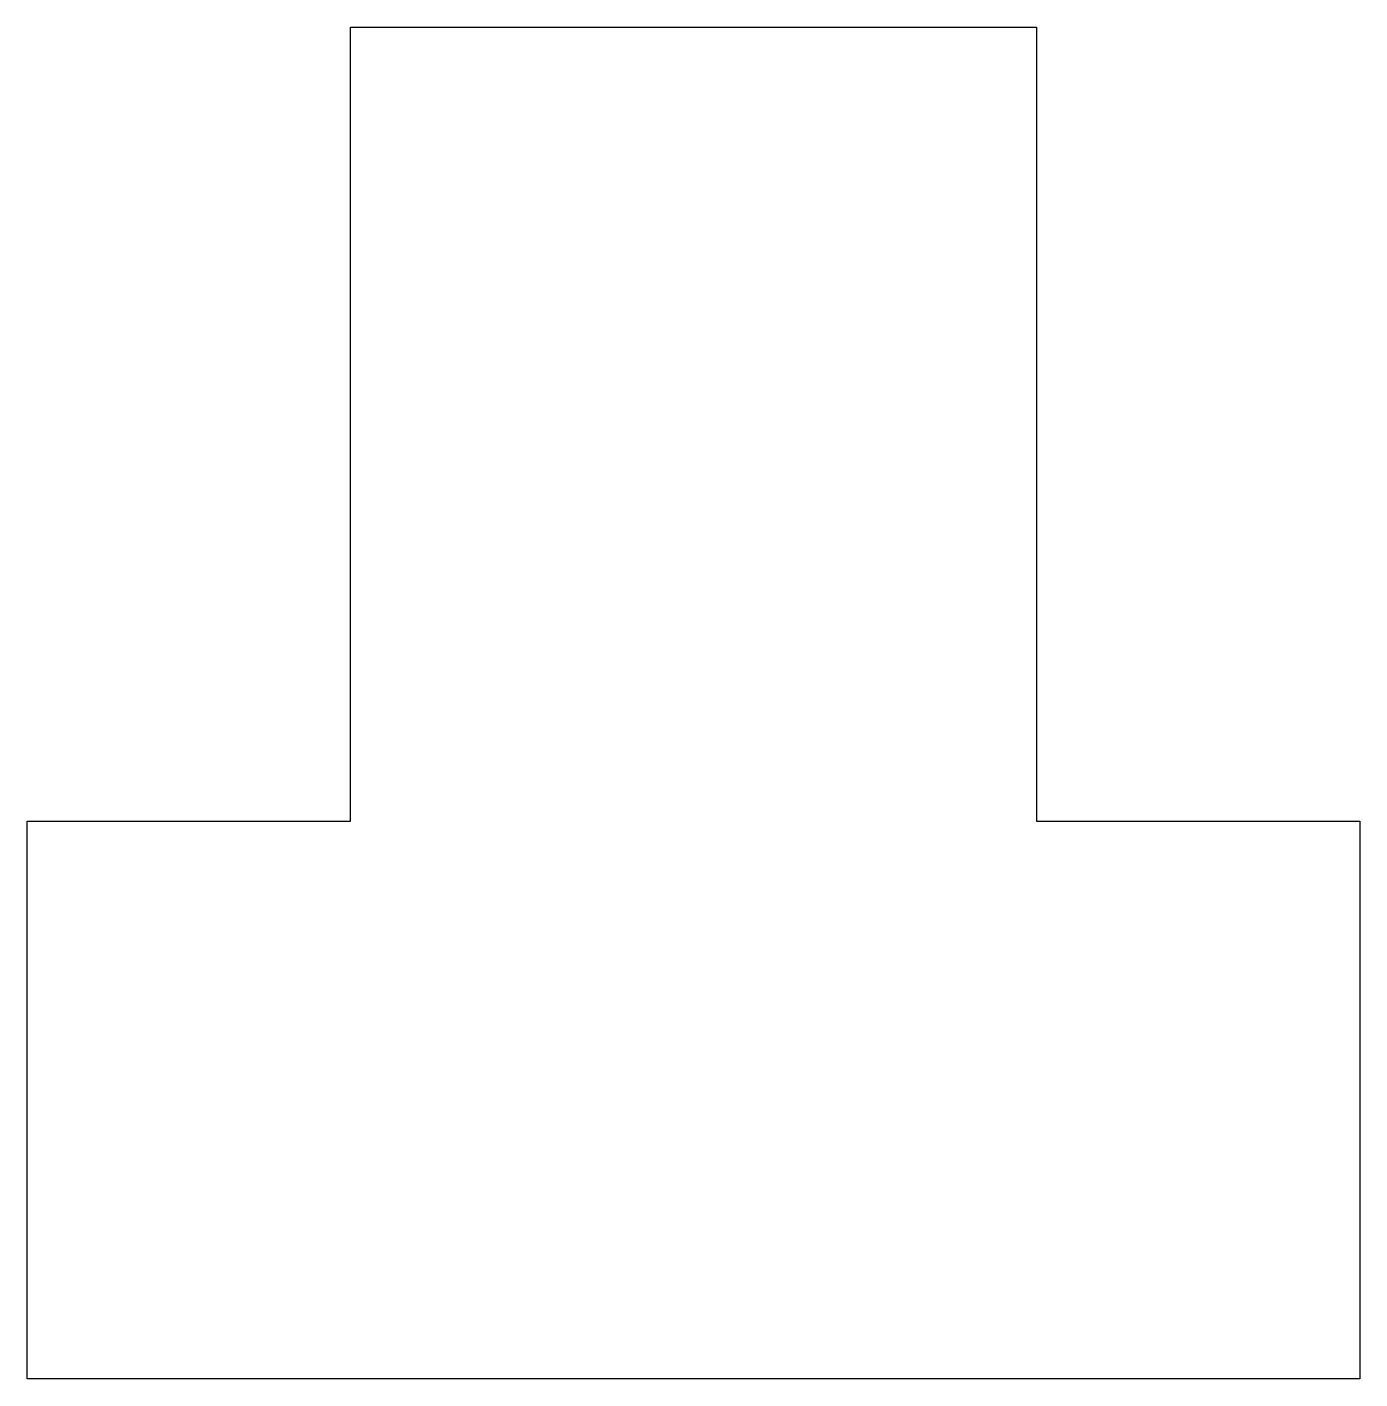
# Model space of a CAD drawing. Header units: millimetres. Extents: x -127 to 79, y -15 to 194.
import ezdxf

# ---------------------------------------------------------------- set-up
doc = ezdxf.new("R2010")
doc.units = ezdxf.units.MM
doc.layers.get('0').update_dxf_attribs({"lineweight": 25, "true_color": 0xffffff})

msp = doc.modelspace()

# ---------------------------------------------------------------- linework, layer by layer
at = {"flags": 128}
msp.add_lwpolyline([(-127, -15), (-127, 71.25), (-77, 71.25), (-77, 194), (29, 194), (29, 71.25), (79, 71.25), (79, -15), (29, -15), (-77, -15), (-127, -15)], dxfattribs=at)

doc.saveas('drawing.dxf')
